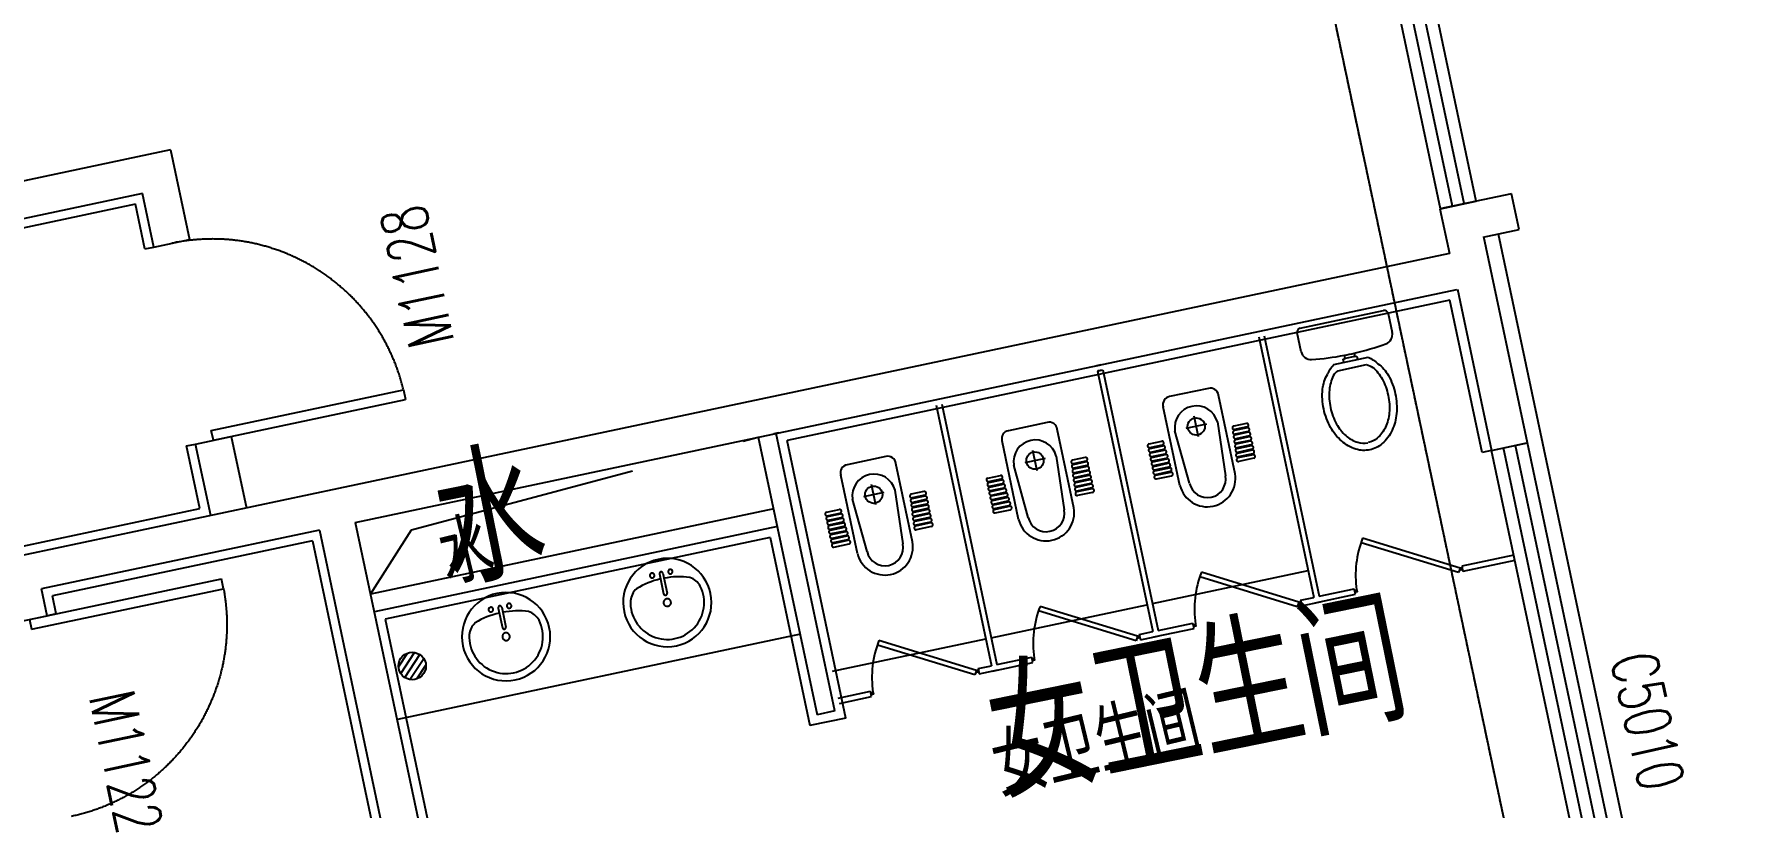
# Model space of a CAD drawing. Header units: millimetres. Extents: x -39175 to 150737, y -15023 to 140542.
# Drawn here: x -3135 to 6227, y 44554 to 48781 of the extents above; entities that cross this region are included whole.
import ezdxf
from ezdxf.enums import TextEntityAlignment as Align

# ---------------------------------------------------------------- set-up
doc = ezdxf.new("R2010")
doc.units = ezdxf.units.MM
doc.header["$LTSCALE"] = 10
for name, pattern in [('DASH', [0.35, 0.25, -0.1]), ('E-RG-1F$0$$0$DOTE', [2.42, 2, -0.2, 0.02, -0.2]), ('E1-RW-5F$0$HIDDEN', [0.375, 0.25, -0.125]), ('XRE2$0$HIDDEN', [0.375, 0.25, -0.125])]:
    doc.linetypes.add(name, pattern=pattern)
for name, color, linetype in [('A—墙体', 7, 'Continuous'), ('A—设备管丼、主管符号', 50, 'Continuous'), ('A—轴线、尺寸', 1, 'Continuous'), ('A—门窗', 135, 'Continuous'), ('E1-RI-5F$0$A-SYMB-DOOR', 13, 'Continuous'), ('E1-RI-5F$0$A-SYMB-DOOR1', 4, 'Continuous'), ('E1-RW-5F$0$E1-RW-1F$0$E-WC-BF$0$A-FIXT', 55, 'Continuous'), ('I—平面—卫生间隔断（不到顶）', 48, 'Continuous'), ('I—平面—文字', 40, 'Continuous'), ('I—平面—文字（放大1：100）', 40, 'XRE2$0$HIDDEN'), ('I—平面—洁具2', 44, 'Continuous'), ('I—平面—装饰面层线', 192, 'Continuous'), ('I—平面—踏步', 80, 'Continuous'), ('I—平面—门', 22, 'Continuous'), ('S-EQ1', 2, 'Continuous'), ('XRE0$0$LVTRY', 6, 'Continuous'), ('轴线100', 1, 'Continuous')]:
    doc.layers.add(name, color=color, linetype=linetype)
doc.styles.add('E1-RI-5F$0$ECADI-TXT', font='simplex.shx', dxfattribs={"bigfont": 'hztxt.shx'})
doc.styles.add('XD2008', font='SIMYOU.TTF', dxfattribs={"width": 0.7, "height": 600})

# ---------------------------------------------------------------- blocks, each defined once
blk = doc.blocks.new('E1-RI-5F$0$窗4')
at = {"layer": 'A—墙体'}
for p, q in [((10183925.1, -8420676.2), (10184125.1, -8420676.2)), ((10183925.1, -8423476.2), (10184125.1, -8423476.2))]:
    blk.add_line(p, q, dxfattribs=at)
at = {"layer": 'A—门窗'}
for p, q in [((10183925.1, -8423476.2), (10183925.1, -8420676.2)), ((10183991.7, -8423476.2), (10183991.7, -8420676.2)), ((10184058.4, -8423476.2), (10184058.4, -8420676.2)), ((10184125.1, -8423476.2), (10184125.1, -8420676.2))]:
    blk.add_line(p, q, dxfattribs=at)
blk = doc.blocks.new('E1-RI-5F$0$$DORLIB2D$00000001')
for p, q in [((0.45, 0.975), (0.5, 0.975)), ((0.45, 0), (0.45, 0.975)), ((0.5, 0), (0.5, 0.975)), ((0.5, 0), (0.45, 0))]:
    blk.add_line(p, q)
at = {"layer": 'I—平面—门', "color": 8, "linetype": 'DASH', "ltscale": 20}
blk.add_arc((0.475, 0), 0.975, 91.46928, 180, dxfattribs=at)
blk = doc.blocks.new('E1-RI-5F$0$ECADI-TAG-DOOR')
blk = doc.blocks.new('XRE0$0$E1-RW-1F$0$_LV13')
at = {"layer": 'S-EQ1'}
for p, q in [((-0.495, 0.071), (-0.071, 0.495)), ((-0.465, -0.183), (0.183, 0.465)), ((-0.354, -0.354), (0.354, 0.354)), ((-0.183, -0.465), (0.465, 0.183)), ((0.071, -0.495), (0.495, -0.071))]:
    blk.add_line(p, q, dxfattribs=at)
blk.add_circle((0, 0), 0.5, dxfattribs=at)
blk = doc.blocks.new('A$C1C9D1350')
at = {"layer": '轴线100', "linetype": 'E-RG-1F$0$$0$DOTE'}
blk.add_line((-239123.9, -6328.8), (-260036.2, 92457.3), dxfattribs=at)

msp = doc.modelspace()

# ---------------------------------------------------------------- linework, layer by layer
at = {"layer": 'A—墙体'}
for p, q in [((-2390.5, 48148.4), (-3548, 47903.4)), ((-2390.5, 48148.4), (-2286.9, 47659.3)), ((-2544.7, 47911.3), (-3702.3, 47666.3)), ((-2482.6, 47617.9), (-2544.7, 47911.3)), ((4932, 47909.6), (4540.7, 47826.8)), ((4973.4, 47714), (4932, 47909.6)), ((4540.7, 47826.8), (4592.4, 47582.3)), ((-2482.6, 47617.9), (-2286.9, 47659.3)), ((4777.7, 47672.6), (4973.4, 47714)), ((5018.7, 46548.1), (4780.6, 47673.2)), ((4592.4, 47582.3), (-1473.3, 46298.3)), ((-1382.5, 46113.1), (4633.8, 47386.7)), ((4636.7, 47387.3), (4823.1, 46506.7)), ((-2254.8, 46541.7), (-2059.1, 46583.1)), ((-2171.9, 46150.4), (-2254.8, 46541.7)), ((-2059.1, 46583.1), (-1976.3, 46191.8)), ((818.3, 46579), (1139.3, 45062.5)), ((1237.3, 45083.3), (916.3, 46599.7)), ((4823.1, 46506.7), (5018.8, 46548.1)), ((4823.1, 46506.7), (5015.9, 46547.5)), ((-1473.3, 46298.3), (-3332.1, 45904.8)), ((903.5, 46188.1), (-1298.3, 45722)), ((-1578.2, 46071.6), (-3095, 45750.5)), ((-1578.2, 46071.6), (-1195, 44261.7)), ((-1382.5, 46113.1), (-999.4, 44303.2)), ((924.2, 46090.3), (-1277.6, 45624.2)), ((-3063.9, 45603.8), (-3095, 45750.5)), ((-3259.6, 45562.4), (-3063.9, 45603.8)), ((1237.3, 45083.3), (1139.3, 45062.5))]:
    msp.add_line(p, q, dxfattribs=at)
at = {"layer": 'A—设备管丼、主管符号', "linetype": 'E1-RW-5F$0$HIDDEN', "ltscale": 500}
msp.add_lwpolyline([(-1298.3, 45722), (-1075.4, 46072.3), (818.3, 46579)], dxfattribs=at)
at = {"layer": 'A—轴线、尺寸', "linetype": 'E-RG-1F$0$$0$DOTE', "ltscale": 500}
msp.add_line((15874.6, -7391.3), (-4622.1, 89431.7), dxfattribs=at)
at = {"layer": 'A—门窗'}
for p, q in [((5989.1, 41642.7), (4953.6, 46534.3)), ((6054.3, 41656.5), (5018.8, 46548.1)), ((5858.6, 41615.1), (4823.1, 46506.7)), ((5923.9, 41628.9), (4888.3, 46520.5))]:
    msp.add_line(p, q, dxfattribs=at)
at = {"layer": 'E1-RW-5F$0$E1-RW-1F$0$E-WC-BF$0$A-FIXT'}
for p, q in [((2662.4, 46969.3), (2691.7, 46975.6)), ((2662.6, 46969.4), (2691.9, 46975.6)), ((2664.8, 46969.8), (2689.7, 46975.1)), ((2689.7, 46975.1), (2664.8, 46969.8)), ((928.7, 46602.3), (903.8, 46597.1)), ((903.8, 46597.1), (928.7, 46602.3))]:
    msp.add_line(p, q, dxfattribs=at)
at = {"layer": 'I—平面—卫生间隔断（不到顶）', "ltscale": 3}
for p, q in [((3551.4, 47126.9), (3852.8, 45703.4)), ((3580.8, 47133.1), (3882.1, 45709.6)), ((2670.9, 46940.5), (2700.3, 46946.7)), ((2670.9, 46940.5), (2972.3, 45517)), ((2698.3, 46946.2), (2673.4, 46941)), ((2700.3, 46946.7), (3001.6, 45523.2)), ((1790.7, 46754.1), (2092, 45330.7)), ((1820, 46760.3), (2121.3, 45336.9)), ((4642.8, 45839.2), (4110.6, 46002.5)), ((4650.9, 45864.2), (4118.7, 46027.5)), ((4943.7, 45934.4), (4659.8, 45874.3)), ((4949.9, 45905), (4666, 45844.9)), ((3762.2, 45652.8), (3230, 45816.1)), ((3770.4, 45677.8), (3238.1, 45841.1)), ((4650.9, 45864.2), (4642.8, 45839.2)), ((4659.8, 45874.3), (4666, 45844.9)), ((3779.4, 45687.9), (3852.8, 45703.4)), ((3779.4, 45687.9), (3785.6, 45658.5)), ((3859, 45674.1), (4079, 45720.6)), ((3882.1, 45709.6), (4072.8, 45750)), ((4079, 45720.6), (4072.8, 45750)), ((2881.7, 45466.5), (2349.5, 45629.8)), ((2889.9, 45491.4), (2357.6, 45654.7)), ((3770.4, 45677.8), (3762.2, 45652.8)), ((3785.6, 45658.5), (3888.3, 45680.3)), ((1048.5, 45503.3), (-1152.4, 45037.4)), ((2898.9, 45501.5), (2972.3, 45517)), ((2898.9, 45501.5), (2905.1, 45472.2)), ((2978.7, 45487.7), (3198.6, 45534.3)), ((3001.6, 45523.2), (3192.4, 45563.6)), ((3198.6, 45534.3), (3192.4, 45563.6)), ((2001.2, 45280.1), (1469, 45443.4)), ((2009.4, 45305), (1477.1, 45468.3)), ((2889.9, 45491.4), (2881.7, 45466.5)), ((2905.1, 45472.2), (3007.8, 45493.9)), ((2018.4, 45315.1), (2092, 45330.7)), ((2018.4, 45315.1), (2024.6, 45285.8)), ((2098.2, 45301.3), (2318.1, 45347.9)), ((2121.3, 45336.9), (2311.9, 45377.2)), ((2318.1, 45347.9), (2311.9, 45377.2)), ((2009.4, 45305), (2001.2, 45280.1)), ((2024.6, 45285.8), (2127.3, 45307.5)), ((1226.2, 45147.4), (1226.2, 45147.4)), ((1255.5, 45153.6), (1431.4, 45190.9)), ((1261.7, 45124.3), (1437.6, 45161.5)), ((1437.6, 45161.5), (1431.4, 45190.9)), ((1232.4, 45118.1), (1232.4, 45118.1))]:
    msp.add_line(p, q, dxfattribs=at)
for points in [[(4663.9, 45855.2), (4653.3, 45852.9), (4650.9, 45864.2), (4661.5, 45866.4)], [(4074.5, 45742.2), (4086.4, 45744.7), (4088.8, 45733.4), (4076.9, 45730.9)], [(3783.4, 45668.8), (3772.8, 45666.5), (3770.4, 45677.8), (3781.1, 45680.1)], [(3194.1, 45555.8), (3205.8, 45558.3), (3208.2, 45547), (3196.5, 45544.5)], [(2902.9, 45482.4), (2892.3, 45480.2), (2889.9, 45491.4), (2900.6, 45493.7)], [(2313.6, 45369.4), (2325.3, 45371.9), (2327.7, 45360.6), (2316, 45358.2)], [(2022.4, 45296), (2011.8, 45293.8), (2009.4, 45305), (2020.1, 45307.3)], [(1433.1, 45183), (1444.8, 45185.5), (1447.2, 45174.2), (1435.5, 45171.8)]]:
    msp.add_lwpolyline(points, dxfattribs=at)
for centre in [(4640.4, 45824.3), (3759.9, 45637.9), (2879.4, 45451.5), (1998.9, 45265.2)]:
    msp.add_arc(centre, 559.9, 158.72202, 188.18114, dxfattribs=at)
at = {"layer": 'I—平面—洁具2'}
for p, q in [((3778.6, 47174.9), (4232.9, 47271.1)), ((4258.5, 47254.4), (4280.3, 47151.2)), ((3783.8, 47046.1), (3761.9, 47149.3)), ((3960.8, 46975.6), (4149.5, 47015.6)), ((4013, 47006.1), (4023.6, 47008.4)), ((4016.9, 46987.5), (4013, 47006.1)), ((4023.6, 47008.4), (4019.6, 47027)), ((4076.4, 47019.6), (4023.6, 47008.4)), ((4072.5, 47038.1), (4076.4, 47019.6)), ((4076.4, 47019.6), (4087, 47021.8)), ((4087, 47021.8), (4090.9, 47003.2)), ((3983.2, 46942.4), (4140, 46975.6)), ((3276.8, 46845.9), (3064.6, 46801)), ((3120.9, 46315.8), (3030, 46745.2)), ((3422, 46379.5), (3331.1, 46808.9)), ((2396.3, 46659.6), (2184.1, 46614.6)), ((3265.9, 46649.4), (3154.2, 46625.8)), ((3221.9, 46581.7), (3198.2, 46693.5)), ((3326.1, 46662.2), (3369.3, 46368.4)), ((3407.6, 46628.2), (3407.6, 46628.2)), ((3489.4, 46630.2), (3418.5, 46615.2)), ((3488.4, 46635.1), (3419.4, 46620.5)), ((3496.1, 46647), (3496.1, 46647)), ((2240.4, 46129.4), (2149.5, 46558.8)), ((2541.5, 46193.2), (2450.6, 46622.6)), ((2952.5, 46542.1), (3021.5, 46556.7)), ((2952.5, 46542.1), (3021.5, 46556.7)), ((2956.6, 46522.6), (3025.6, 46537.2)), ((2956.6, 46522.6), (3025.6, 46537.2)), ((2957.7, 46517.7), (3028.5, 46532.7)), ((2957.7, 46517.7), (3028.5, 46532.7)), ((3033.3, 46549), (3033.3, 46549)), ((3033.3, 46549), (3033.3, 46549)), ((3173.6, 46327), (3094, 46613)), ((3410.8, 46603.4), (3410.8, 46603.4)), ((3412.7, 46603.8), (3412.7, 46603.8)), ((3414.1, 46578.5), (3414.1, 46578.5)), ((3417.4, 46553.7), (3417.4, 46553.7)), ((3417.9, 46579.3), (3417.9, 46579.3)), ((3494.6, 46605.8), (3421.8, 46590.4)), ((3493.6, 46610.7), (3422.7, 46595.7)), ((3499.8, 46581.3), (3425.1, 46565.5)), ((3498.7, 46586.2), (3426, 46570.8)), ((3505, 46556.9), (3428.4, 46540.7)), ((3503.9, 46561.8), (3429.2, 46545.9)), ((3510.1, 46532.4), (3431.7, 46515.8)), ((3509.1, 46537.3), (3432.5, 46521.1)), ((3501.3, 46622.5), (3501.3, 46622.5)), ((3506.5, 46598.1), (3506.5, 46598.1)), ((3511.6, 46573.6), (3511.6, 46573.6)), ((3516.8, 46549.2), (3516.8, 46549.2)), ((1515.8, 46473.2), (1303.6, 46428.2)), ((2385.4, 46463), (2273.7, 46439.4)), ((2341.4, 46395.3), (2317.7, 46507.1)), ((2445.6, 46475.8), (2488.8, 46182)), ((2527.1, 46441.9), (2527.1, 46441.9)), ((2608.9, 46443.9), (2538, 46428.9)), ((2607.9, 46448.8), (2538.9, 46434.2)), ((2615.6, 46460.6), (2615.6, 46460.6)), ((2944.8, 46530.3), (2944.8, 46530.3)), ((2944.8, 46530.3), (2944.8, 46530.3)), ((2950, 46505.8), (2950, 46505.8)), ((2950, 46505.8), (2950, 46505.8)), ((2955.1, 46481.4), (2955.1, 46481.4)), ((2955.1, 46481.4), (2955.1, 46481.4)), ((2960.3, 46456.9), (2960.3, 46456.9)), ((2960.3, 46456.9), (2960.3, 46456.9)), ((2961.8, 46498.1), (3032.7, 46513.1)), ((2961.8, 46498.1), (3032.7, 46513.1)), ((2962.9, 46493.2), (3035.6, 46508.6)), ((2962.9, 46493.2), (3035.6, 46508.6)), ((2967, 46473.6), (3039.8, 46489)), ((2967, 46473.6), (3039.8, 46489)), ((2968, 46468.7), (3042.7, 46484.6)), ((2968, 46468.7), (3042.7, 46484.6)), ((2972.2, 46449.2), (3046.8, 46465)), ((2972.2, 46449.2), (3046.8, 46465)), ((2973.2, 46444.3), (3049.8, 46460.5)), ((2973.2, 46444.3), (3049.8, 46460.5)), ((2977.3, 46424.7), (3053.9, 46440.9)), ((2977.3, 46424.7), (3053.9, 46440.9)), ((3038.5, 46524.6), (3038.5, 46524.6)), ((3038.5, 46524.6), (3038.5, 46524.6)), ((3040.4, 46525), (3040.4, 46525)), ((3040.4, 46525), (3040.4, 46525)), ((3043.7, 46500.1), (3043.7, 46500.1)), ((3043.7, 46500.1), (3043.7, 46500.1)), ((3047.5, 46500.9), (3047.5, 46500.9)), ((3047.5, 46500.9), (3047.5, 46500.9)), ((3054.6, 46476.8), (3054.6, 46476.8)), ((3054.6, 46476.8), (3054.6, 46476.8)), ((3061.6, 46452.8), (3061.6, 46452.8)), ((3061.6, 46452.8), (3061.6, 46452.8)), ((3420.7, 46528.8), (3420.7, 46528.8)), ((3423.9, 46503.9), (3423.9, 46503.9)), ((3427.2, 46479.1), (3427.2, 46479.1)), ((3430.5, 46454.2), (3430.5, 46454.2)), ((3515.3, 46507.9), (3434.9, 46490.9)), ((3514.3, 46512.8), (3435.8, 46496.2)), ((3520.5, 46483.5), (3438.2, 46466.1)), ((3519.5, 46488.4), (3439.1, 46471.4)), ((3524.6, 46463.9), (3442.4, 46446.5)), ((3522, 46524.7), (3522, 46524.7)), ((3527.2, 46500.2), (3527.2, 46500.2)), ((3532.3, 46475.8), (3532.3, 46475.8)), ((1359.9, 45943), (1269, 46372.4)), ((1661, 46006.8), (1570.1, 46436.2)), ((2064.3, 46343.9), (2064.3, 46343.9)), ((2064.3, 46343.9), (2064.3, 46343.9)), ((2072, 46355.8), (2141, 46370.4)), ((2072, 46355.8), (2141, 46370.4)), ((2076.1, 46336.2), (2145.1, 46350.8)), ((2076.1, 46336.2), (2145.1, 46350.8)), ((2077.2, 46331.3), (2148, 46346.3)), ((2077.2, 46331.3), (2148, 46346.3)), ((2152.8, 46362.6), (2152.8, 46362.6)), ((2152.8, 46362.6), (2152.8, 46362.6)), ((2293.1, 46140.6), (2213.5, 46426.6)), ((2530.3, 46417), (2530.3, 46417)), ((2532.2, 46417.4), (2532.2, 46417.4)), ((2533.6, 46392.1), (2533.6, 46392.1)), ((2536.9, 46367.3), (2536.9, 46367.3)), ((2537.4, 46392.9), (2537.4, 46392.9)), ((2614.1, 46419.4), (2541.3, 46404)), ((2613.1, 46424.3), (2542.2, 46409.3)), ((2619.3, 46394.9), (2544.6, 46379.1)), ((2618.2, 46399.8), (2545.5, 46384.4)), ((2624.5, 46370.5), (2547.9, 46354.3)), ((2623.4, 46375.4), (2548.7, 46359.6)), ((2629.6, 46346), (2551.2, 46329.4)), ((2628.6, 46350.9), (2552, 46334.7)), ((2620.8, 46436.2), (2620.8, 46436.2)), ((2626, 46411.7), (2626, 46411.7)), ((2631.1, 46387.2), (2631.1, 46387.2)), ((2636.3, 46362.8), (2636.3, 46362.8)), ((2965.5, 46432.4), (2965.5, 46432.4)), ((2965.5, 46432.4), (2965.5, 46432.4)), ((2970.7, 46408), (2970.7, 46408)), ((2970.7, 46408), (2970.7, 46408)), ((2975.8, 46383.5), (2975.8, 46383.5)), ((2975.8, 46383.5), (2975.8, 46383.5)), ((2978.4, 46419.8), (3056.9, 46436.4)), ((2978.4, 46419.8), (3056.9, 46436.4)), ((2981, 46359.1), (2981, 46359.1)), ((2981, 46359.1), (2981, 46359.1)), ((2982.5, 46400.3), (3061, 46416.9)), ((2982.5, 46400.3), (3061, 46416.9)), ((2983.6, 46395.4), (3063.9, 46412.4)), ((2983.6, 46395.4), (3063.9, 46412.4)), ((2987.7, 46375.8), (3068.1, 46392.8)), ((2987.7, 46375.8), (3068.1, 46392.8)), ((2988.7, 46370.9), (3071, 46388.3)), ((2988.7, 46370.9), (3071, 46388.3)), ((2992.9, 46351.4), (3075.2, 46368.8)), ((2992.9, 46351.4), (3075.2, 46368.8)), ((3068.7, 46428.7), (3068.7, 46428.7)), ((3068.7, 46428.7), (3068.7, 46428.7)), ((3075.8, 46404.7), (3075.8, 46404.7)), ((3075.8, 46404.7), (3075.8, 46404.7)), ((3082.9, 46380.6), (3082.9, 46380.6)), ((3082.9, 46380.6), (3082.9, 46380.6)), ((1504.9, 46276.6), (1393.2, 46253)), ((1460.9, 46208.9), (1437.2, 46320.7)), ((1565.1, 46289.4), (1608.3, 45995.6)), ((1728.4, 46257.5), (1657.5, 46242.5)), ((1727.4, 46262.4), (1658.4, 46247.8)), ((2069.5, 46319.4), (2069.5, 46319.4)), ((2069.5, 46319.4), (2069.5, 46319.4)), ((2074.6, 46295), (2074.6, 46295)), ((2074.6, 46295), (2074.6, 46295)), ((2079.8, 46270.5), (2079.8, 46270.5)), ((2079.8, 46270.5), (2079.8, 46270.5)), ((2081.3, 46311.7), (2152.2, 46326.7)), ((2081.3, 46311.7), (2152.2, 46326.7)), ((2082.3, 46306.8), (2155.1, 46322.2)), ((2082.3, 46306.8), (2155.1, 46322.2)), ((2086.5, 46287.3), (2159.3, 46302.7)), ((2086.5, 46287.3), (2159.3, 46302.7)), ((2087.5, 46282.4), (2162.2, 46298.2)), ((2087.5, 46282.4), (2162.2, 46298.2)), ((2091.7, 46262.8), (2166.3, 46278.6)), ((2091.7, 46262.8), (2166.3, 46278.6)), ((2092.7, 46257.9), (2169.3, 46274.1)), ((2092.7, 46257.9), (2169.3, 46274.1)), ((2096.8, 46238.4), (2173.4, 46254.6)), ((2096.8, 46238.4), (2173.4, 46254.6)), ((2097.9, 46233.5), (2176.4, 46250.1)), ((2097.9, 46233.5), (2176.4, 46250.1)), ((2158, 46338.2), (2158, 46338.2)), ((2158, 46338.2), (2158, 46338.2)), ((2159.9, 46338.6), (2159.9, 46338.6)), ((2159.9, 46338.6), (2159.9, 46338.6)), ((2163.2, 46313.7), (2163.2, 46313.7)), ((2163.2, 46313.7), (2163.2, 46313.7)), ((2167, 46314.5), (2167, 46314.5)), ((2167, 46314.5), (2167, 46314.5)), ((2174.1, 46290.5), (2174.1, 46290.5)), ((2174.1, 46290.5), (2174.1, 46290.5)), ((2181.1, 46266.4), (2181.1, 46266.4)), ((2181.1, 46266.4), (2181.1, 46266.4)), ((2540.2, 46342.4), (2540.2, 46342.4)), ((2543.4, 46317.6), (2543.4, 46317.6)), ((2546.7, 46292.7), (2546.7, 46292.7)), ((2550, 46267.8), (2550, 46267.8)), ((2634.8, 46321.6), (2554.4, 46304.6)), ((2633.8, 46326.5), (2555.3, 46309.9)), ((2640, 46297.1), (2557.7, 46279.7)), ((2638.9, 46302), (2558.6, 46285)), ((2644.1, 46277.6), (2561.9, 46260.1)), ((2641.5, 46338.3), (2641.5, 46338.3)), ((2646.7, 46313.9), (2646.7, 46313.9)), ((2651.8, 46289.4), (2651.8, 46289.4)), ((1191.5, 46169.4), (1260.5, 46184)), ((1191.5, 46169.4), (1260.5, 46184)), ((1195.6, 46149.8), (1264.6, 46164.4)), ((1195.6, 46149.8), (1264.6, 46164.4)), ((1196.7, 46144.9), (1267.6, 46159.9)), ((1196.7, 46144.9), (1267.6, 46159.9)), ((1412.6, 45954.2), (1333, 46240.2)), ((1733.6, 46233), (1660.8, 46217.6)), ((1732.6, 46237.9), (1661.7, 46222.9)), ((1738.8, 46208.6), (1664.1, 46192.7)), ((1737.7, 46213.4), (1665, 46198)), ((1744, 46184.1), (1667.4, 46167.9)), ((1742.9, 46189), (1668.2, 46173.2)), ((1749.1, 46159.6), (1670.7, 46143)), ((1748.1, 46164.5), (1671.5, 46148.3)), ((2085, 46246.1), (2085, 46246.1)), ((2085, 46246.1), (2085, 46246.1)), ((2090.2, 46221.6), (2090.2, 46221.6)), ((2090.2, 46221.6), (2090.2, 46221.6)), ((2095.3, 46197.2), (2095.3, 46197.2)), ((2095.3, 46197.2), (2095.3, 46197.2)), ((2100.5, 46172.7), (2100.5, 46172.7)), ((2100.5, 46172.7), (2100.5, 46172.7)), ((2102, 46213.9), (2180.5, 46230.5)), ((2102, 46213.9), (2180.5, 46230.5)), ((2103.1, 46209), (2183.4, 46226)), ((2103.1, 46209), (2183.4, 46226)), ((2107.2, 46189.4), (2187.6, 46206.5)), ((2107.2, 46189.4), (2187.6, 46206.5)), ((2108.2, 46184.5), (2190.5, 46202)), ((2108.2, 46184.5), (2190.5, 46202)), ((2112.4, 46165), (2194.7, 46182.4)), ((2112.4, 46165), (2194.7, 46182.4)), ((2188.2, 46242.4), (2188.2, 46242.4)), ((2188.2, 46242.4), (2188.2, 46242.4)), ((2195.3, 46218.3), (2195.3, 46218.3)), ((2195.3, 46218.3), (2195.3, 46218.3)), ((2202.4, 46194.3), (2202.4, 46194.3)), ((2202.4, 46194.3), (2202.4, 46194.3)), ((1200.8, 46125.3), (1271.7, 46140.3)), ((1200.8, 46125.3), (1271.7, 46140.3)), ((1201.9, 46120.4), (1274.6, 46135.8)), ((1201.9, 46120.4), (1274.6, 46135.8)), ((1206, 46100.9), (1278.8, 46116.3)), ((1206, 46100.9), (1278.8, 46116.3)), ((1207, 46096), (1281.7, 46111.8)), ((1207, 46096), (1281.7, 46111.8)), ((1211.2, 46076.4), (1285.8, 46092.2)), ((1211.2, 46076.4), (1285.8, 46092.2)), ((1212.2, 46071.5), (1288.8, 46087.7)), ((1212.2, 46071.5), (1288.8, 46087.7)), ((1216.4, 46052), (1292.9, 46068.2)), ((1216.4, 46052), (1292.9, 46068.2)), ((1217.4, 46047.1), (1295.9, 46063.7)), ((1217.4, 46047.1), (1295.9, 46063.7)), ((1754.3, 46135.2), (1673.9, 46118.2)), ((1753.3, 46140.1), (1674.8, 46123.5)), ((1759.5, 46110.7), (1677.2, 46093.3)), ((1758.5, 46115.6), (1678.1, 46098.6)), ((1763.6, 46091.2), (1681.4, 46073.7)), ((1221.5, 46027.5), (1300, 46044.1)), ((1221.5, 46027.5), (1300, 46044.1)), ((1222.6, 46022.6), (1302.9, 46039.6)), ((1222.6, 46022.6), (1302.9, 46039.6)), ((1226.7, 46003), (1307.1, 46020.1)), ((1226.7, 46003), (1307.1, 46020.1)), ((1227.7, 45998.2), (1310, 46015.6)), ((1227.7, 45998.2), (1310, 46015.6)), ((1231.9, 45978.6), (1314.2, 45996)), ((1231.9, 45978.6), (1314.2, 45996)), ((279, 45832), (301.8, 45723.5)), ((297.6, 45835.9), (320.5, 45727.5)), ((-601.5, 45645.6), (-578.7, 45537.1)), ((-582.8, 45649.5), (-560, 45541.1))]:
    msp.add_line(p, q, dxfattribs=at)
for points in [[(4149.5, 47015.6, -0.073872), (4202.7, 46980.8, -0.093985), (4259.7, 46917, -0.074422), (4297.4, 46815.9, -0.074422), (4303.9, 46708.2, -0.085065), (4279.8, 46616.8, -0.106268), (4225.5, 46543.9, -0.128381), (4157.9, 46510.1, -0.130921)], [(4157.9, 46510.1, -0.128381), (4082.4, 46513.6, -0.106268), (4003.3, 46558.3, -0.085065), (3944.2, 46632.1, -0.074422), (3906.4, 46733.2, -0.074422), (3900, 46840.9, -0.093985), (3926.2, 46922.3, -0.073872), (3960.8, 46975.6, -0.130921)], [(3983.2, 46942.4, 0.073654), (3958.1, 46915.1, 0.085065), (3937.4, 46836.8, 0.074422), (3943.2, 46740.9, 0.074422), (3976.8, 46651, 0.085065), (4027.4, 46587.7, 0.106268), (4091.9, 46551.3, 0.128381), (4147.2, 46548.8, 0.131396)], [(4140, 46975.6, -0.073654), (4174, 46960.8, -0.085065), (4224.7, 46897.6, -0.074422), (4258.2, 46807.6, -0.074422), (4264, 46711.8, -0.085065), (4243.3, 46633.4, -0.106268), (4199.1, 46574, -0.128381), (4149.6, 46549.3, -0.131396)]]:
    msp.add_lwpolyline(points, format="xyb", dxfattribs=at)
for points in [[(3484.2, 46654.7), (3415.3, 46640.1)], [(2603.7, 46468.3), (2534.8, 46453.7)], [(1723.2, 46281.9), (1654.3, 46267.3)]]:
    msp.add_lwpolyline(points, dxfattribs=at)
for centre in [(3210.1, 46637.6), (2329.6, 46451.2), (1449.1, 46264.8)]:
    msp.add_circle(centre, 47.1, dxfattribs=at)
for centre, radius, start, end in [((4237.4, 47250), 21.6, 11.95265, 101.95265), ((3783, 47153.8), 21.6, 101.95265, 191.95265), ((4227.5, 47140.1), 54, 289.88451, 11.95265), ((3836.6, 47057.3), 54, 191.95265, 274.02079), ((3735.1, 48501.6), 1501.9, 274.02079, 280.92256), ((3735.1, 48501.6), 1501.9, 280.92256, 282.98274), ((3735.1, 48501.6), 1501.9, 282.98274, 289.88451), ((3287.7, 46803.5), 43.8, 7.09811, 104.36568), ((3071.8, 46757.8), 43.8, 99.54031, 196.80789), ((3211.4, 46631.4), 118.8, 15.00173, 188.90426), ((2407.2, 46617.2), 43.8, 7.09811, 104.36568), ((3417.3, 46630.3), 10, 101.953, 191.953), ((3417.3, 46630.3), 10, 191.953, 281.953), ((3486.3, 46644.9), 10, 11.953, 101.953), ((3486.3, 46644.9), 10, 281.953, 11.953), ((3491.5, 46620.5), 10, 11.953, 101.953), ((2191.3, 46571.5), 43.8, 99.54031, 196.80789), ((2330.9, 46445), 118.8, 15.00173, 188.90426), ((2954.6, 46532.3), 10, 101.953, 191.953), ((2954.6, 46532.3), 10, 101.953, 191.953), ((3023.5, 46546.9), 10, 11.953, 101.953), ((3023.5, 46546.9), 10, 11.953, 101.953), ((3023.5, 46546.9), 10, 281.953, 11.953), ((3023.5, 46546.9), 10, 281.953, 11.953), ((3030.6, 46522.9), 10, 11.953, 101.953), ((3030.6, 46522.9), 10, 11.953, 101.953), ((3420.6, 46605.4), 10, 101.953, 191.953), ((3420.6, 46605.4), 10, 191.953, 281.953), ((3423.9, 46580.6), 10, 101.953, 191.953), ((3423.9, 46580.6), 10, 191.953, 281.953), ((3427.2, 46555.7), 10, 101.953, 191.953), ((3427.2, 46555.7), 10, 191.953, 281.953), ((3430.4, 46530.9), 10, 101.953, 191.953), ((3491.5, 46620.5), 10, 281.953, 11.953), ((3496.7, 46596), 10, 11.953, 101.953), ((3496.7, 46596), 10, 281.953, 11.953), ((3501.8, 46571.5), 10, 11.953, 101.953), ((3501.8, 46571.5), 10, 281.953, 11.953), ((3507, 46547.1), 10, 11.953, 101.953), ((3507, 46547.1), 10, 281.953, 11.953), ((3512.2, 46522.6), 10, 11.953, 101.953), ((1526.7, 46430.8), 43.8, 7.09811, 104.36568), ((2536.8, 46443.9), 10, 101.953, 191.953), ((2536.8, 46443.9), 10, 191.953, 281.953), ((2605.8, 46458.5), 10, 11.953, 101.953), ((2605.8, 46458.5), 10, 281.953, 11.953), ((2611, 46434.1), 10, 11.953, 101.953), ((2954.6, 46532.3), 10, 191.953, 281.953), ((2954.6, 46532.3), 10, 191.953, 281.953), ((2959.7, 46507.9), 10, 101.953, 191.953), ((2959.7, 46507.9), 10, 101.953, 191.953), ((2959.7, 46507.9), 10, 191.953, 281.953), ((2959.7, 46507.9), 10, 191.953, 281.953), ((2964.9, 46483.4), 10, 101.953, 191.953), ((2964.9, 46483.4), 10, 101.953, 191.953), ((2964.9, 46483.4), 10, 191.953, 281.953), ((2964.9, 46483.4), 10, 191.953, 281.953), ((2970.1, 46459), 10, 101.953, 191.953), ((2970.1, 46459), 10, 101.953, 191.953), ((2970.1, 46459), 10, 191.953, 281.953), ((2970.1, 46459), 10, 191.953, 281.953), ((2975.3, 46434.5), 10, 101.953, 191.953), ((2975.3, 46434.5), 10, 101.953, 191.953), ((3030.6, 46522.9), 10, 281.953, 11.953), ((3030.6, 46522.9), 10, 281.953, 11.953), ((3037.7, 46498.8), 10, 11.953, 101.953), ((3037.7, 46498.8), 10, 11.953, 101.953), ((3037.7, 46498.8), 10, 281.953, 11.953), ((3037.7, 46498.8), 10, 281.953, 11.953), ((3044.8, 46474.8), 10, 11.953, 101.953), ((3044.8, 46474.8), 10, 11.953, 101.953), ((3044.8, 46474.8), 10, 281.953, 11.953), ((3044.8, 46474.8), 10, 281.953, 11.953), ((3051.9, 46450.7), 10, 11.953, 101.953), ((3051.9, 46450.7), 10, 11.953, 101.953), ((3051.9, 46450.7), 10, 281.953, 11.953), ((3051.9, 46450.7), 10, 281.953, 11.953), ((3430.4, 46530.9), 10, 191.953, 281.953), ((3433.7, 46506), 10, 101.953, 191.953), ((3433.7, 46506), 10, 191.953, 281.953), ((3437, 46481.1), 10, 101.953, 191.953), ((3437, 46481.1), 10, 191.953, 281.953), ((3440.3, 46456.3), 10, 101.953, 191.953), ((3440.3, 46456.3), 10, 191.953, 281.953), ((3512.2, 46522.6), 10, 281.953, 11.953), ((3517.4, 46498.2), 10, 11.953, 101.953), ((3517.4, 46498.2), 10, 281.953, 11.953), ((3522.6, 46473.7), 10, 11.953, 101.953), ((3522.6, 46473.7), 10, 281.953, 11.953), ((1310.8, 46385.1), 43.8, 99.54031, 196.80789), ((1450.4, 46258.6), 118.8, 15.00173, 188.90426), ((2074.1, 46346), 10, 101.953, 191.953), ((2074.1, 46346), 10, 101.953, 191.953), ((2074.1, 46346), 10, 191.953, 281.953), ((2074.1, 46346), 10, 191.953, 281.953), ((2143, 46360.6), 10, 11.953, 101.953), ((2143, 46360.6), 10, 11.953, 101.953), ((2143, 46360.6), 10, 281.953, 11.953), ((2143, 46360.6), 10, 281.953, 11.953), ((2150.1, 46336.5), 10, 11.953, 101.953), ((2150.1, 46336.5), 10, 11.953, 101.953), ((2540.1, 46419.1), 10, 101.953, 191.953), ((2540.1, 46419.1), 10, 191.953, 281.953), ((2543.4, 46394.2), 10, 101.953, 191.953), ((2543.4, 46394.2), 10, 191.953, 281.953), ((2546.7, 46369.4), 10, 101.953, 191.953), ((2546.7, 46369.4), 10, 191.953, 281.953), ((2549.9, 46344.5), 10, 101.953, 191.953), ((2611, 46434.1), 10, 281.953, 11.953), ((2616.2, 46409.6), 10, 11.953, 101.953), ((2616.2, 46409.6), 10, 281.953, 11.953), ((2621.3, 46385.2), 10, 11.953, 101.953), ((2621.3, 46385.2), 10, 281.953, 11.953), ((2626.5, 46360.7), 10, 11.953, 101.953), ((2626.5, 46360.7), 10, 281.953, 11.953), ((2631.7, 46336.2), 10, 11.953, 101.953), ((2975.3, 46434.5), 10, 191.953, 281.953), ((2975.3, 46434.5), 10, 191.953, 281.953), ((2980.5, 46410.1), 10, 101.953, 191.953), ((2980.5, 46410.1), 10, 101.953, 191.953), ((2980.5, 46410.1), 10, 191.953, 281.953), ((2980.5, 46410.1), 10, 191.953, 281.953), ((2985.6, 46385.6), 10, 101.953, 191.953), ((2985.6, 46385.6), 10, 101.953, 191.953), ((2985.6, 46385.6), 10, 191.953, 281.953), ((2985.6, 46385.6), 10, 191.953, 281.953), ((2990.8, 46361.1), 10, 101.953, 191.953), ((2990.8, 46361.1), 10, 101.953, 191.953), ((2990.8, 46361.1), 10, 191.953, 281.953), ((2990.8, 46361.1), 10, 191.953, 281.953), ((3058.9, 46426.7), 10, 11.953, 101.953), ((3058.9, 46426.7), 10, 11.953, 101.953), ((3058.9, 46426.7), 10, 281.953, 11.953), ((3058.9, 46426.7), 10, 281.953, 11.953), ((3066, 46402.6), 10, 11.953, 101.953), ((3066, 46402.6), 10, 11.953, 101.953), ((3066, 46402.6), 10, 281.953, 11.953), ((3066, 46402.6), 10, 281.953, 11.953), ((3073.1, 46378.6), 10, 11.953, 101.953), ((3073.1, 46378.6), 10, 11.953, 101.953), ((3073.1, 46378.6), 10, 281.953, 11.953), ((3073.1, 46378.6), 10, 281.953, 11.953), ((3270.3, 46352.9), 154, 193.93183, 9.97416), ((3271.1, 46349), 100, 192.72797, 11.17802), ((1656.3, 46257.5), 10, 101.953, 191.953), ((1656.3, 46257.5), 10, 191.953, 281.953), ((1725.3, 46272.1), 10, 11.953, 101.953), ((1725.3, 46272.1), 10, 281.953, 11.953), ((1730.5, 46247.7), 10, 11.953, 101.953), ((1730.5, 46247.7), 10, 281.953, 11.953), ((2079.2, 46321.5), 10, 101.953, 191.953), ((2079.2, 46321.5), 10, 101.953, 191.953), ((2079.2, 46321.5), 10, 191.953, 281.953), ((2079.2, 46321.5), 10, 191.953, 281.953), ((2084.4, 46297.1), 10, 101.953, 191.953), ((2084.4, 46297.1), 10, 101.953, 191.953), ((2084.4, 46297.1), 10, 191.953, 281.953), ((2084.4, 46297.1), 10, 191.953, 281.953), ((2089.6, 46272.6), 10, 101.953, 191.953), ((2089.6, 46272.6), 10, 101.953, 191.953), ((2089.6, 46272.6), 10, 191.953, 281.953), ((2089.6, 46272.6), 10, 191.953, 281.953), ((2094.8, 46248.1), 10, 101.953, 191.953), ((2094.8, 46248.1), 10, 101.953, 191.953), ((2150.1, 46336.5), 10, 281.953, 11.953), ((2150.1, 46336.5), 10, 281.953, 11.953), ((2157.2, 46312.5), 10, 11.953, 101.953), ((2157.2, 46312.5), 10, 11.953, 101.953), ((2157.2, 46312.5), 10, 281.953, 11.953), ((2157.2, 46312.5), 10, 281.953, 11.953), ((2164.3, 46288.4), 10, 11.953, 101.953), ((2164.3, 46288.4), 10, 11.953, 101.953), ((2164.3, 46288.4), 10, 281.953, 11.953), ((2164.3, 46288.4), 10, 281.953, 11.953), ((2171.4, 46264.3), 10, 11.953, 101.953), ((2171.4, 46264.3), 10, 11.953, 101.953), ((2171.4, 46264.3), 10, 281.953, 11.953), ((2171.4, 46264.3), 10, 281.953, 11.953), ((2178.4, 46240.3), 10, 11.953, 101.953), ((2178.4, 46240.3), 10, 11.953, 101.953), ((2549.9, 46344.5), 10, 191.953, 281.953), ((2553.2, 46319.6), 10, 101.953, 191.953), ((2553.2, 46319.6), 10, 191.953, 281.953), ((2556.5, 46294.8), 10, 101.953, 191.953), ((2556.5, 46294.8), 10, 191.953, 281.953), ((2559.8, 46269.9), 10, 101.953, 191.953), ((2559.8, 46269.9), 10, 191.953, 281.953), ((2631.7, 46336.2), 10, 281.953, 11.953), ((2636.9, 46311.8), 10, 11.953, 101.953), ((2636.9, 46311.8), 10, 281.953, 11.953), ((2642.1, 46287.3), 10, 11.953, 101.953), ((2642.1, 46287.3), 10, 281.953, 11.953), ((1193.6, 46159.6), 10, 101.953, 191.953), ((1193.6, 46159.6), 10, 101.953, 191.953), ((1193.6, 46159.6), 10, 191.953, 281.953), ((1193.6, 46159.6), 10, 191.953, 281.953), ((1262.5, 46174.2), 10, 11.953, 101.953), ((1262.5, 46174.2), 10, 11.953, 101.953), ((1262.5, 46174.2), 10, 281.953, 11.953), ((1262.5, 46174.2), 10, 281.953, 11.953), ((1269.6, 46150.1), 10, 11.953, 101.953), ((1269.6, 46150.1), 10, 11.953, 101.953), ((1659.6, 46232.7), 10, 101.953, 191.953), ((1659.6, 46232.7), 10, 191.953, 281.953), ((1662.9, 46207.8), 10, 101.953, 191.953), ((1662.9, 46207.8), 10, 191.953, 281.953), ((1666.2, 46183), 10, 101.953, 191.953), ((1666.2, 46183), 10, 191.953, 281.953), ((1669.5, 46158.1), 10, 101.953, 191.953), ((1669.5, 46158.1), 10, 191.953, 281.953), ((1735.7, 46223.2), 10, 11.953, 101.953), ((1735.7, 46223.2), 10, 281.953, 11.953), ((1740.8, 46198.8), 10, 11.953, 101.953), ((1740.8, 46198.8), 10, 281.953, 11.953), ((1746, 46174.3), 10, 11.953, 101.953), ((1746, 46174.3), 10, 281.953, 11.953), ((1751.2, 46149.9), 10, 11.953, 101.953), ((2094.8, 46248.1), 10, 191.953, 281.953), ((2094.8, 46248.1), 10, 191.953, 281.953), ((2100, 46223.7), 10, 101.953, 191.953), ((2100, 46223.7), 10, 101.953, 191.953), ((2100, 46223.7), 10, 191.953, 281.953), ((2100, 46223.7), 10, 191.953, 281.953), ((2105.1, 46199.2), 10, 101.953, 191.953), ((2105.1, 46199.2), 10, 101.953, 191.953), ((2105.1, 46199.2), 10, 191.953, 281.953), ((2105.1, 46199.2), 10, 191.953, 281.953), ((2110.3, 46174.8), 10, 101.953, 191.953), ((2110.3, 46174.8), 10, 101.953, 191.953), ((2110.3, 46174.8), 10, 191.953, 281.953), ((2110.3, 46174.8), 10, 191.953, 281.953), ((2178.4, 46240.3), 10, 281.953, 11.953), ((2178.4, 46240.3), 10, 281.953, 11.953), ((2185.5, 46216.2), 10, 11.953, 101.953), ((2185.5, 46216.2), 10, 11.953, 101.953), ((2185.5, 46216.2), 10, 281.953, 11.953), ((2185.5, 46216.2), 10, 281.953, 11.953), ((2192.6, 46192.2), 10, 11.953, 101.953), ((2192.6, 46192.2), 10, 11.953, 101.953), ((2192.6, 46192.2), 10, 281.953, 11.953), ((2192.6, 46192.2), 10, 281.953, 11.953), ((2389.8, 46166.5), 154, 193.93183, 9.97416), ((2390.6, 46162.6), 100, 192.72797, 11.17802), ((1198.7, 46135.1), 10, 101.953, 191.953), ((1198.7, 46135.1), 10, 101.953, 191.953), ((1198.7, 46135.1), 10, 191.953, 281.953), ((1198.7, 46135.1), 10, 191.953, 281.953), ((1203.9, 46110.7), 10, 101.953, 191.953), ((1203.9, 46110.7), 10, 101.953, 191.953), ((1203.9, 46110.7), 10, 191.953, 281.953), ((1203.9, 46110.7), 10, 191.953, 281.953), ((1209.1, 46086.2), 10, 101.953, 191.953), ((1209.1, 46086.2), 10, 101.953, 191.953), ((1209.1, 46086.2), 10, 191.953, 281.953), ((1209.1, 46086.2), 10, 191.953, 281.953), ((1214.3, 46061.7), 10, 101.953, 191.953), ((1214.3, 46061.7), 10, 101.953, 191.953), ((1269.6, 46150.1), 10, 281.953, 11.953), ((1269.6, 46150.1), 10, 281.953, 11.953), ((1276.7, 46126.1), 10, 11.953, 101.953), ((1276.7, 46126.1), 10, 11.953, 101.953), ((1276.7, 46126.1), 10, 281.953, 11.953), ((1276.7, 46126.1), 10, 281.953, 11.953), ((1283.8, 46102), 10, 11.953, 101.953), ((1283.8, 46102), 10, 11.953, 101.953), ((1283.8, 46102), 10, 281.953, 11.953), ((1283.8, 46102), 10, 281.953, 11.953), ((1290.9, 46078), 10, 11.953, 101.953), ((1290.9, 46078), 10, 11.953, 101.953), ((1290.9, 46078), 10, 281.953, 11.953), ((1290.9, 46078), 10, 281.953, 11.953), ((1297.9, 46053.9), 10, 11.953, 101.953), ((1297.9, 46053.9), 10, 11.953, 101.953), ((1672.7, 46133.2), 10, 101.953, 191.953), ((1672.7, 46133.2), 10, 191.953, 281.953), ((1676, 46108.4), 10, 101.953, 191.953), ((1676, 46108.4), 10, 191.953, 281.953), ((1679.3, 46083.5), 10, 101.953, 191.953), ((1679.3, 46083.5), 10, 191.953, 281.953), ((1751.2, 46149.9), 10, 281.953, 11.953), ((1756.4, 46125.4), 10, 11.953, 101.953), ((1756.4, 46125.4), 10, 281.953, 11.953), ((1761.6, 46100.9), 10, 11.953, 101.953), ((1761.6, 46100.9), 10, 281.953, 11.953), ((1214.3, 46061.7), 10, 191.953, 281.953), ((1214.3, 46061.7), 10, 191.953, 281.953), ((1219.5, 46037.3), 10, 101.953, 191.953), ((1219.5, 46037.3), 10, 101.953, 191.953), ((1219.5, 46037.3), 10, 191.953, 281.953), ((1219.5, 46037.3), 10, 191.953, 281.953), ((1224.6, 46012.8), 10, 101.953, 191.953), ((1224.6, 46012.8), 10, 101.953, 191.953), ((1224.6, 46012.8), 10, 191.953, 281.953), ((1224.6, 46012.8), 10, 191.953, 281.953), ((1229.8, 45988.4), 10, 101.953, 191.953), ((1229.8, 45988.4), 10, 101.953, 191.953), ((1229.8, 45988.4), 10, 191.953, 281.953), ((1229.8, 45988.4), 10, 191.953, 281.953), ((1297.9, 46053.9), 10, 281.953, 11.953), ((1297.9, 46053.9), 10, 281.953, 11.953), ((1305, 46029.8), 10, 11.953, 101.953), ((1305, 46029.8), 10, 11.953, 101.953), ((1305, 46029.8), 10, 281.953, 11.953), ((1305, 46029.8), 10, 281.953, 11.953), ((1312.1, 46005.8), 10, 11.953, 101.953), ((1312.1, 46005.8), 10, 11.953, 101.953), ((1312.1, 46005.8), 10, 281.953, 11.953), ((1312.1, 46005.8), 10, 281.953, 11.953), ((1509.3, 45980.1), 154, 193.93183, 9.97416), ((1510.2, 45976.2), 100, 192.72797, 11.17802), ((321.7, 45675.5), 241.3, 11.88488, 191.88488), ((387.2, 45364.1), 452.3, 103.09161, 121.09352), ((238.6, 45823.5), 12.7, 11.88488, 191.88488), ((238.6, 45823.5), 12.7, 191.88488, 11.88488), ((288.3, 45834), 9.52, 11.88488, 191.88488), ((387.2, 45364.1), 452.3, 82.67624, 100.67815), ((338, 45844.4), 12.7, 11.88488, 191.88488), ((338, 45844.4), 12.7, 191.88488, 11.88488), ((411, 45713.8), 104.5, 29.69448, 71.09213), ((-558.8, 45489.1), 241.3, 11.88488, 191.88488), ((321.7, 45675.5), 241.3, 191.88488, 11.88488), ((321.7, 45675.5), 201.4, 177.19199, 26.57777), ((224.5, 45674.6), 104.5, 132.67762, 174.07527), ((321.7, 45675.5), 20.6, 11.88488, 191.88488), ((311.2, 45725.5), 9.52, 191.88488, 11.88488), ((-493.3, 45177.7), 452.3, 103.09161, 121.09352), ((-641.9, 45637.1), 12.7, 11.88488, 191.88488), ((-641.9, 45637.1), 12.7, 191.88488, 11.88488), ((-592.2, 45647.6), 9.52, 11.88488, 191.88488), ((-493.3, 45177.7), 452.3, 82.67624, 100.67815), ((-542.4, 45658), 12.7, 11.88488, 191.88488), ((-542.4, 45658), 12.7, 191.88488, 11.88488), ((-469.5, 45527.4), 104.5, 29.69448, 71.09213), ((321.7, 45675.5), 20.6, 191.88488, 11.88488), ((-558.8, 45489.1), 241.3, 191.88488, 11.88488), ((-558.8, 45489.1), 201.4, 177.19199, 26.57777), ((-656, 45488.2), 104.5, 132.67762, 174.07527), ((-558.8, 45489.1), 20.6, 11.88488, 191.88488), ((-569.3, 45539.1), 9.52, 191.88488, 11.88488), ((-558.8, 45489.1), 20.6, 191.88488, 11.88488)]:
    msp.add_arc(centre, radius, start, end, dxfattribs=at)
at = {"layer": 'I—平面—装饰面层线'}
for p, q in [((-2583.3, 47852.1), (-3740.8, 47607)), ((-2531.5, 47607.5), (-2583.3, 47852.1)), ((4858.9, 47689.8), (6141.9, 41629.2)), ((-2531.5, 47607.5), (-2482.6, 47617.9)), ((4595.3, 47327.4), (975.5, 46561.1)), ((4771.3, 46495.7), (4595.3, 47327.4)), ((-2303.7, 46531.4), (-2254.8, 46541.7)), ((-2231.2, 46188.9), (-2303.7, 46531.4)), ((1296.6, 45044.7), (975.5, 46561.1)), ((-3391.3, 45943.3), (-2231.2, 46188.9)), ((-1616.7, 46012.4), (-3035.7, 45712)), ((-1616.7, 46012.4), (-1233.6, 44202.5)), ((883.3, 46030.5), (-1219.7, 45585.3)), ((883.3, 46030.5), (1100.8, 45003.2)), ((-3015, 45614.1), (-3035.7, 45712)), ((-3015, 45614.1), (-3063.9, 45603.8)), ((-1219.7, 45585.3), (-940.1, 44264.6)), ((1296.6, 45044.7), (1100.8, 45003.2))]:
    msp.add_line(p, q, dxfattribs=at)
msp.add_lwpolyline([(4823.1, 46506.7), (4771.3, 46495.7)], dxfattribs=at)
at = {"layer": 'I—平面—踏步'}
for p, q in [((2970.6, 45670), (3821.7, 45850.2)), ((2090.3, 45483.6), (2941.2, 45663.8)), ((1224.5, 45300.4), (2060.9, 45477.4))]:
    msp.add_line(p, q, dxfattribs=at)

# ---------------------------------------------------------------- block references
at = {"layer": 'A—墙体', "rotation": 11.95264845851179}
msp.add_blockref('E1-RI-5F$0$窗4', (-11703114, 6179551.2), dxfattribs=at)
at = {"layer": 'E1-RI-5F$0$A-SYMB-DOOR'}
ref = msp.add_blockref('E1-RI-5F$0$ECADI-TAG-DOOR', (6617.6, 44613.2), dxfattribs=dict(at, xscale=-100.0000000019515, yscale=100, zscale=100, rotation=102.4907867595304))
ref.add_attrib('门窗主编号1', 'C5010', dxfattribs={"height": 250, "rotation": 282.49079, "style": 'E1-RI-5F$0$ECADI-TXT', "width": 0.7}).set_placement((5635.9, 44631.3), align=Align.RIGHT)
at = {"layer": 'E1-RI-5F$0$A-SYMB-DOOR1'}
ref = msp.add_blockref('E1-RI-5F$0$ECADI-TAG-DOOR', (-706.7, 48163.3), dxfattribs=dict(at, xscale=100.0000000025105, yscale=100.0000000018626, zscale=100.0000000022703, rotation=102.0629955412199))
ref.add_attrib('门窗主编号1', 'M1128', dxfattribs={"layer": 'E1-RI-5F$0$A-SYMB-DOOR', "height": 250, "rotation": 102.063, "style": 'E1-RI-5F$0$ECADI-TXT', "width": 0.7}).set_placement((-1004.4, 47863.8), align=Align.RIGHT)
ref = msp.add_blockref('E1-RI-5F$0$ECADI-TAG-DOOR', (-3341.1, 44022.5), dxfattribs=dict(at, xscale=100.0000000018866, yscale=100.0000000018626, zscale=100.0000000022703, rotation=281.9731040339797))
ref.add_attrib('门窗主编号1', 'M1122', dxfattribs={"layer": 'E1-RI-5F$0$A-SYMB-DOOR', "height": 250, "rotation": 281.9731, "style": 'E1-RI-5F$0$ECADI-TXT', "width": 0.7}).set_placement((-2676.3, 44398.6), align=Align.RIGHT)
at = {"layer": 'I—平面—门', "yscale": 1100, "zscale": -1099.999999999996}
for p, xscale, rotation in [((-2270.8, 47100.5), 1100.00000000042, 281.9526484769595), ((-3047.8, 45045), -1100.000000000074, 281.9526484787484)]:
    msp.add_blockref('E1-RI-5F$0$$DORLIB2D$00000001', p, dxfattribs=dict(at, xscale=xscale, rotation=rotation))
at = {"layer": 'XRE0$0$LVTRY', "ltscale": 5, "xscale": 150.0000000000001, "yscale": 150.0000000000001, "zscale": 150.0000000000001, "rotation": 11.95313353351284}
msp.add_blockref('XRE0$0$E1-RW-1F$0$_LV13', (-1071.2, 45329), dxfattribs=at)
at = {"layer": '轴线100'}
msp.add_blockref('A$C1C9D1350', (255414.1, -3026), dxfattribs=at)

# ---------------------------------------------------------------- texts
at = {"layer": 'I—平面—文字', "linetype": 'ByBlock', "style": 'XD2008', "width": 0.7}
for s, rotation, p in [('水', 11.44563, (-878, 45810.7, 0)), ('女卫生间', 11.50963, (2145, 44655.2, 0))]:
    msp.add_text(s, height=600, rotation=rotation, dxfattribs=at).set_placement(p)
at = {"layer": 'I—平面—文字（放大1：100）', "linetype": 'ByBlock', "style": 'XD2008', "width": 0.7}
for s, p in [('水', (-885.7, 45791.8, 0)), ('女卫生间', (2137.4, 44636.3, 0))]:
    msp.add_text(s, height=300, rotation=13.56387, dxfattribs=at).set_placement(p)

doc.saveas('drawing.dxf')
